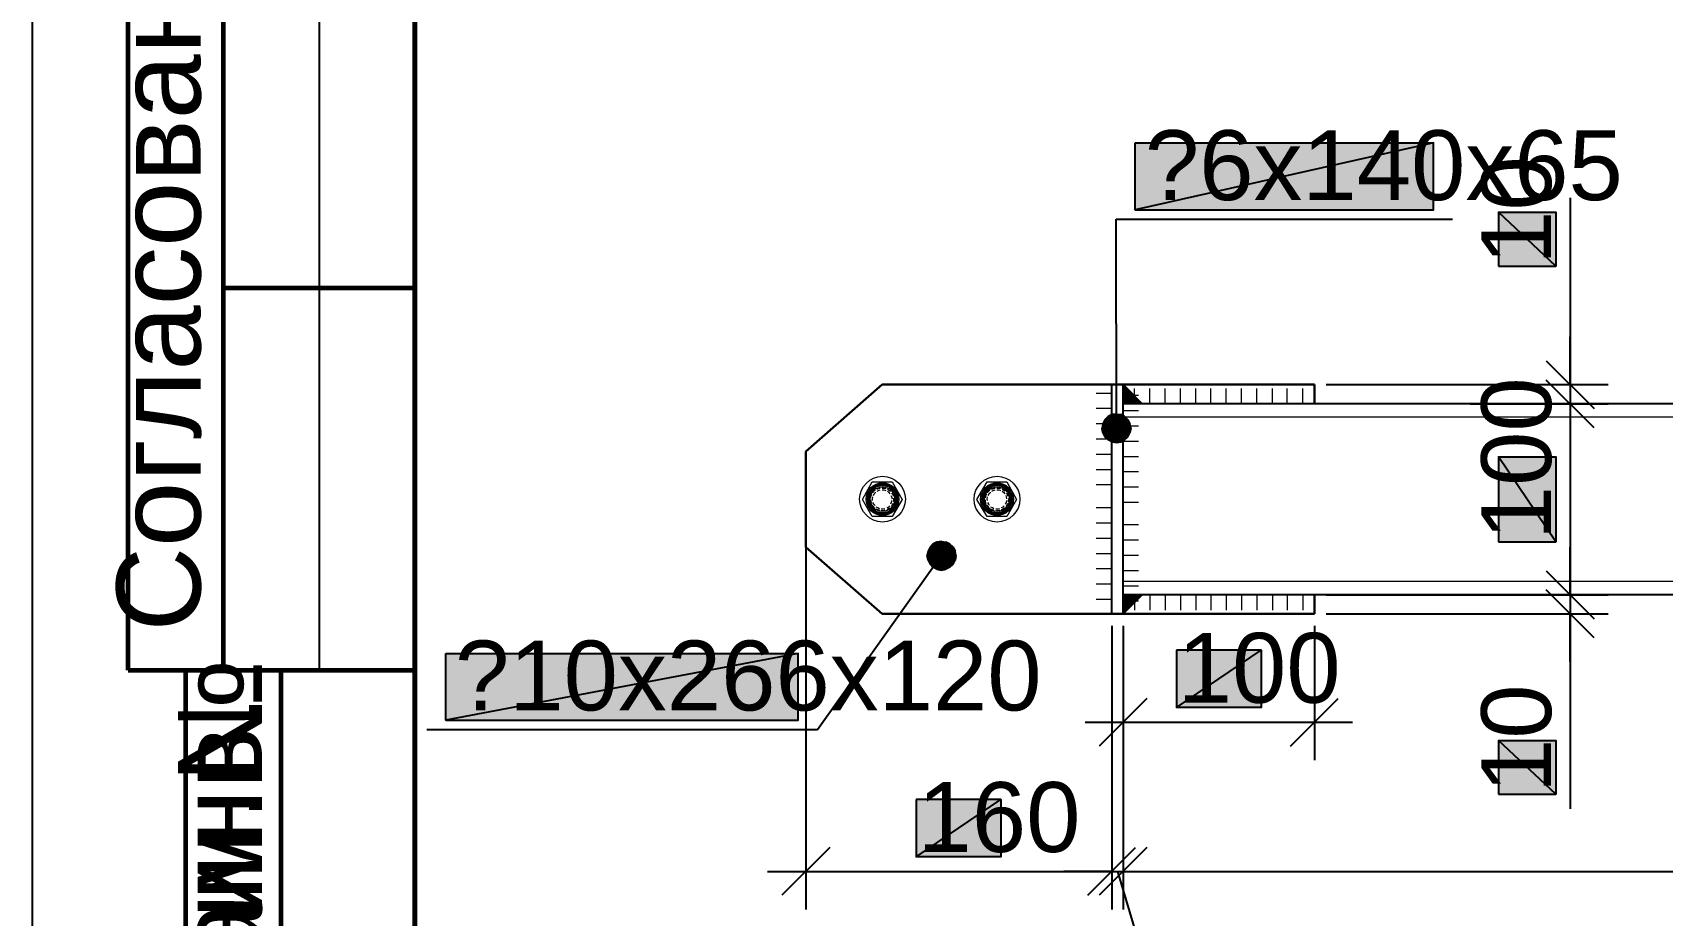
# Model space of a CAD drawing. Extents: x 8 to 21351, y 0 to 420.
# Drawn here: x 17287.2 to 17372.4, y 77.2 to 123.4 of the extents above; entities that cross this region are included whole.
import ezdxf

# ---------------------------------------------------------------- set-up
doc = ezdxf.new("R2010")
doc.units = 0
doc.styles.add('TEYPDFCAD_TEXT', font='arial.ttf')

msp = doc.modelspace()

# ---------------------------------------------------------------- hatches: boundary and pattern name
at = {"true_color": 0xffffff}
h = msp.add_hatch(color=0, dxfattribs=at)
h.paths.add_polyline_path([(17344.861, 117.665), (17360.461, 117.665), (17344.861, 114.152)])
h.paths.add_polyline_path([(17360.461, 117.665), (17344.861, 114.152), (17360.461, 114.152)])
h = msp.add_hatch(color=0, dxfattribs=at)
h.paths.add_polyline_path([(17363.869, 111.21), (17366.875, 111.21), (17363.869, 114.025)])
h.paths.add_polyline_path([(17366.875, 111.21), (17363.869, 114.025), (17366.875, 114.025)])
for points in [[(17344.226, 103.992), (17344.226, 105.008), (17345.221, 103.992)], [(17344.226, 94.001), (17344.226, 93.006), (17345.221, 94.001)]]:
    msp.add_hatch(color=7).paths.add_polyline_path(points)
h = msp.add_hatch(color=7)
h.paths.add_polyline_path([(17343.655, 103.442), (17343.443, 103.336), (17343.888, 102.722)])
h.paths.add_polyline_path([(17343.443, 103.336), (17343.888, 102.722), (17343.274, 103.166)])
h.paths.add_polyline_path([(17343.888, 102.722), (17343.274, 103.166), (17343.168, 102.955)])
h = msp.add_hatch(color=7)
h.paths.add_polyline_path([(17344.311, 103.336), (17344.121, 103.442), (17343.888, 102.722)])
h.paths.add_polyline_path([(17344.121, 103.442), (17343.888, 102.722), (17343.888, 103.463)])
h.paths.add_polyline_path([(17343.888, 102.722), (17343.888, 103.463), (17343.655, 103.442)])
h = msp.add_hatch(color=7)
h.paths.add_polyline_path([(17344.629, 102.722), (17344.586, 102.955), (17343.888, 102.722)])
h.paths.add_polyline_path([(17344.586, 102.955), (17343.888, 102.722), (17344.48, 103.166)])
h.paths.add_polyline_path([(17343.888, 102.722), (17344.48, 103.166), (17344.311, 103.336)])
h = msp.add_hatch(color=7)
h.paths.add_polyline_path([(17343.168, 102.955), (17343.126, 102.722), (17343.888, 102.722)])
h.paths.add_polyline_path([(17343.126, 102.722), (17343.888, 102.722), (17343.168, 102.489)])
h.paths.add_polyline_path([(17343.888, 102.722), (17343.168, 102.489), (17343.274, 102.277)])
h = msp.add_hatch(color=7)
h.paths.add_polyline_path([(17343.274, 102.277), (17343.443, 102.108), (17343.888, 102.722)])
h.paths.add_polyline_path([(17343.443, 102.108), (17343.888, 102.722), (17343.655, 102.002)])
h.paths.add_polyline_path([(17343.888, 102.722), (17343.655, 102.002), (17343.888, 101.981)])
h = msp.add_hatch(color=7)
h.paths.add_polyline_path([(17343.888, 101.981), (17344.121, 102.002), (17343.888, 102.722)])
h.paths.add_polyline_path([(17344.121, 102.002), (17343.888, 102.722), (17344.311, 102.108)])
h.paths.add_polyline_path([(17343.888, 102.722), (17344.311, 102.108), (17344.48, 102.277)])
h = msp.add_hatch(color=7)
h.paths.add_polyline_path([(17344.48, 102.277), (17344.586, 102.489), (17343.888, 102.722)])
h.paths.add_polyline_path([(17344.586, 102.489), (17343.888, 102.722), (17344.629, 102.722)])
h = msp.add_hatch(color=0, dxfattribs=at)
h.paths.add_polyline_path([(17363.869, 96.774), (17366.875, 96.774), (17363.869, 101.219)])
h.paths.add_polyline_path([(17366.875, 96.774), (17363.869, 101.219), (17366.875, 101.219)])
h = msp.add_hatch(color=7)
h.paths.add_polyline_path([(17334.49, 96.753), (17334.278, 96.647), (17334.723, 96.054)])
h.paths.add_polyline_path([(17334.278, 96.647), (17334.723, 96.054), (17334.13, 96.499)])
h.paths.add_polyline_path([(17334.723, 96.054), (17334.13, 96.499), (17334.024, 96.287)])
h = msp.add_hatch(color=7)
h.paths.add_polyline_path([(17335.167, 96.647), (17334.955, 96.753), (17334.723, 96.054)])
h.paths.add_polyline_path([(17334.955, 96.753), (17334.723, 96.054), (17334.723, 96.795)])
h.paths.add_polyline_path([(17334.723, 96.054), (17334.723, 96.795), (17334.49, 96.753)])
h = msp.add_hatch(color=7)
h.paths.add_polyline_path([(17335.485, 96.054), (17335.442, 96.287), (17334.723, 96.054)])
h.paths.add_polyline_path([(17335.442, 96.287), (17334.723, 96.054), (17335.336, 96.499)])
h.paths.add_polyline_path([(17334.723, 96.054), (17335.336, 96.499), (17335.167, 96.647)])
h = msp.add_hatch(color=7)
h.paths.add_polyline_path([(17334.024, 96.287), (17333.982, 96.054), (17334.723, 96.054)])
h.paths.add_polyline_path([(17333.982, 96.054), (17334.723, 96.054), (17334.024, 95.821)])
h.paths.add_polyline_path([(17334.723, 96.054), (17334.024, 95.821), (17334.13, 95.61)])
h = msp.add_hatch(color=7)
h.paths.add_polyline_path([(17334.13, 95.61), (17334.278, 95.44), (17334.723, 96.054)])
h.paths.add_polyline_path([(17334.278, 95.44), (17334.723, 96.054), (17334.49, 95.335)])
h.paths.add_polyline_path([(17334.723, 96.054), (17334.49, 95.335), (17334.723, 95.292)])
h = msp.add_hatch(color=7)
h.paths.add_polyline_path([(17334.723, 95.292), (17334.955, 95.335), (17334.723, 96.054)])
h.paths.add_polyline_path([(17334.955, 95.335), (17334.723, 96.054), (17335.167, 95.44)])
h.paths.add_polyline_path([(17334.723, 96.054), (17335.167, 95.44), (17335.336, 95.61)])
h = msp.add_hatch(color=7)
h.paths.add_polyline_path([(17335.336, 95.61), (17335.442, 95.821), (17334.723, 96.054)])
h.paths.add_polyline_path([(17335.442, 95.821), (17334.723, 96.054), (17335.485, 96.054)])
h = msp.add_hatch(color=0, dxfattribs=at)
h.paths.add_polyline_path([(17308.793, 90.932), (17327.23, 90.932), (17308.793, 87.439)])
h.paths.add_polyline_path([(17327.23, 90.932), (17308.793, 87.439), (17327.23, 87.439)])
h = msp.add_hatch(color=0, dxfattribs=at)
h.paths.add_polyline_path([(17347.02, 91.101), (17347.02, 88.096), (17351.444, 91.101)])
h.paths.add_polyline_path([(17347.02, 88.096), (17351.444, 91.101), (17351.444, 88.096)])
h = msp.add_hatch(color=0, dxfattribs=at)
h.paths.add_polyline_path([(17363.869, 83.566), (17366.875, 83.566), (17363.869, 86.381)])
h.paths.add_polyline_path([(17366.875, 83.566), (17363.869, 86.381), (17366.875, 86.381)])
h = msp.add_hatch(color=0, dxfattribs=at)
h.paths.add_polyline_path([(17333.41, 83.291), (17333.41, 80.285), (17337.834, 83.291)])
h.paths.add_polyline_path([(17333.41, 80.285), (17337.834, 83.291), (17337.834, 80.285)])

# ---------------------------------------------------------------- linework, layer by layer
at = {"lineweight": 25}
for p, q in [((17287.182, 0.085), (17287.182, 296.968)), ((17302.189, 90.064), (17302.189, 155.067)), ((17367.616, 114.787), (17367.616, 105.008)), ((17367.616, 105.008), (17367.616, 107.505)), ((17354.852, 105.008), (17369.605, 105.008)), ((17391.64, 103.992), (17344.226, 103.992)), ((17362.387, 103.992), (17369.605, 103.992)), ((17367.616, 103.992), (17367.616, 101.494)), ((17391.64, 94.001), (17344.226, 94.001))]:
    msp.add_line(p, q, dxfattribs=at)
at = {"lineweight": 60}
for p, q in [((17292.178, 90.064), (17292.178, 155.067)), ((17297.173, 90.064), (17297.173, 155.067)), ((17307.185, 5.08), (17307.185, 155.067)), ((17297.173, 110.067), (17307.185, 110.067)), ((17292.178, 90.064), (17307.185, 90.064)), ((17295.183, 90.064), (17295.183, 5.08)), ((17300.179, 5.08), (17300.179, 90.064))]:
    msp.add_line(p, q, dxfattribs=at)
at = {"color": 7, "lineweight": 25}
for p, q in [((17343.888, 102.722), (17343.867, 113.665)), ((17343.867, 113.665), (17361.456, 113.665)), ((17366.367, 106.257), (17368.864, 103.759)), ((17367.616, 106.003), (17367.616, 91.99)), ((17343.634, 93.006), (17343.634, 105.008)), ((17344.226, 93.006), (17344.226, 105.008)), ((17368.864, 102.743), (17366.367, 105.241)), ((17368.864, 102.743), (17366.367, 105.241)), ((17367.616, 105.008), (17367.616, 103.992)), ((17362.387, 103.992), (17369.605, 103.992)), ((17327.632, 96.88), (17327.632, 77.533)), ((17367.616, 94.001), (17367.616, 96.499)), ((17334.723, 96.054), (17328.246, 86.931)), ((17366.367, 95.25), (17368.864, 92.752)), ((17366.367, 95.25), (17368.864, 92.752)), ((17354.852, 94.001), (17369.605, 94.001)), ((17354.852, 94.001), (17369.605, 94.001)), ((17368.864, 91.757), (17366.367, 94.255)), ((17367.616, 94.001), (17367.616, 93.006)), ((17354.852, 93.006), (17369.605, 93.006)), ((17367.616, 90.509), (17367.616, 93.006)), ((17367.616, 93.006), (17367.616, 82.804)), ((17343.634, 92.371), (17343.634, 77.533)), ((17343.634, 92.371), (17343.634, 77.533)), ((17344.226, 92.371), (17344.226, 77.533)), ((17344.226, 92.371), (17344.226, 85.344)), ((17344.226, 92.371), (17344.226, 77.533)), ((17354.238, 92.371), (17354.238, 85.344)), ((17345.475, 88.582), (17342.978, 86.085)), ((17352.989, 86.085), (17355.487, 88.582)), ((17342.237, 87.334), (17356.228, 87.334)), ((17328.246, 86.931), (17307.799, 86.931)), ((17328.881, 80.772), (17326.383, 78.274)), ((17342.385, 78.274), (17344.883, 80.772)), ((17342.385, 78.274), (17344.883, 80.772)), ((17345.475, 80.772), (17342.978, 78.274)), ((17345.475, 80.772), (17342.978, 78.274)), ((17325.621, 79.523), (17345.623, 79.523)), ((17343.634, 79.523), (17341.136, 79.523)), ((17342.237, 79.523), (17444.493, 79.523)), ((17343.634, 79.523), (17344.226, 79.523)), ((17343.93, 79.523), (17346.11, 72.284)), ((17344.226, 79.523), (17346.724, 79.523))]:
    msp.add_line(p, q, dxfattribs=at)
at = {"color": 0, "lineweight": 0, "true_color": 0xffffff}
for p, q in [((17344.861, 114.152), (17360.461, 114.152)), ((17308.793, 87.439), (17327.23, 87.439))]:
    msp.add_line(p, q, dxfattribs=at)
at = {"color": 7, "lineweight": 30}
for p, q in [((17331.632, 105.008), (17327.632, 101.494)), ((17354.238, 105.008), (17331.632, 105.008)), ((17354.238, 103.992), (17354.238, 105.008)), ((17327.632, 101.494), (17327.632, 96.499)), ((17327.632, 96.499), (17331.632, 93.006)), ((17354.238, 93.006), (17354.238, 94.001)), ((17331.632, 93.006), (17354.238, 93.006))]:
    msp.add_line(p, q, dxfattribs=at)
at = {"color": 7, "lineweight": 5}
for p, q in [((17343.634, 99.293), (17343.634, 105.008)), ((17344.226, 98.298), (17344.226, 105.008)), ((17343.634, 104.542), (17342.829, 104.542)), ((17344.226, 104.457), (17345.031, 104.457)), ((17344.819, 103.992), (17344.819, 104.796)), ((17345.623, 103.992), (17345.623, 104.796)), ((17346.428, 103.992), (17346.428, 104.796)), ((17347.232, 103.992), (17347.232, 104.796)), ((17348.036, 103.992), (17348.036, 104.796)), ((17348.82, 103.992), (17348.82, 104.796)), ((17349.624, 103.992), (17349.624, 104.796)), ((17350.428, 103.992), (17350.428, 104.796)), ((17351.233, 103.992), (17351.233, 104.796)), ((17352.037, 103.992), (17352.037, 104.796)), ((17352.82, 103.992), (17352.82, 104.796)), ((17353.624, 103.992), (17353.624, 104.796)), ((17343.634, 103.759), (17342.829, 103.759)), ((17354.238, 103.992), (17344.226, 103.992)), ((17344.226, 103.653), (17345.031, 103.653)), ((17343.634, 102.955), (17342.829, 102.955)), ((17344.226, 102.849), (17345.031, 102.849)), ((17343.634, 102.15), (17342.829, 102.15)), ((17344.226, 102.044), (17345.031, 102.044)), ((17343.634, 101.346), (17342.829, 101.346)), ((17344.226, 101.24), (17345.031, 101.24)), ((17343.634, 100.542), (17342.829, 100.542)), ((17343.634, 99.758), (17342.829, 99.758)), ((17344.226, 100.457), (17345.031, 100.457)), ((17343.634, 93.006), (17343.634, 99.293)), ((17344.226, 99.653), (17345.031, 99.653)), ((17343.634, 98.552), (17342.829, 98.552)), ((17344.226, 98.848), (17345.031, 98.848)), ((17344.226, 93.049), (17344.226, 98.298)), ((17343.634, 97.748), (17342.829, 97.748)), ((17344.226, 97.684), (17345.031, 97.684)), ((17343.634, 96.943), (17342.829, 96.943)), ((17344.226, 96.88), (17345.031, 96.88)), ((17343.634, 96.139), (17342.829, 96.139)), ((17344.226, 96.075), (17345.031, 96.075)), ((17343.634, 95.356), (17342.829, 95.356)), ((17344.226, 95.271), (17345.031, 95.271)), ((17343.634, 94.551), (17342.829, 94.551)), ((17344.226, 94.467), (17345.031, 94.467)), ((17354.238, 94.001), (17344.226, 94.001)), ((17344.819, 94.001), (17344.819, 93.197)), ((17345.623, 94.001), (17345.623, 93.197)), ((17346.428, 94.001), (17346.428, 93.197)), ((17347.232, 94.001), (17347.232, 93.197)), ((17348.036, 94.001), (17348.036, 93.197)), ((17348.82, 94.001), (17348.82, 93.197)), ((17349.624, 94.001), (17349.624, 93.197)), ((17350.428, 94.001), (17350.428, 93.197)), ((17351.233, 94.001), (17351.233, 93.197)), ((17352.037, 94.001), (17352.037, 93.197)), ((17352.82, 94.001), (17352.82, 93.197)), ((17353.624, 94.001), (17353.624, 93.197)), ((17343.634, 93.747), (17342.829, 93.747)), ((17344.226, 93.684), (17345.031, 93.684))]:
    msp.add_line(p, q, dxfattribs=at)
at = {"lineweight": 5}
for p, q in [((17344.226, 98.298), (17344.226, 105.008)), ((17344.226, 104.457), (17345.031, 104.457)), ((17344.226, 103.653), (17345.031, 103.653)), ((17344.226, 102.849), (17345.031, 102.849)), ((17344.226, 102.044), (17345.031, 102.044)), ((17344.226, 101.24), (17345.031, 101.24)), ((17344.226, 100.457), (17345.031, 100.457)), ((17344.226, 99.653), (17345.031, 99.653)), ((17344.226, 98.848), (17345.031, 98.848)), ((17344.226, 93.049), (17344.226, 98.298)), ((17344.226, 97.684), (17345.031, 97.684)), ((17344.226, 96.88), (17345.031, 96.88)), ((17344.226, 96.075), (17345.031, 96.075)), ((17344.226, 95.271), (17345.031, 95.271)), ((17344.226, 94.467), (17345.031, 94.467)), ((17344.226, 93.684), (17345.031, 93.684))]:
    msp.add_line(p, q, dxfattribs=at)
at = {"lineweight": 20}
for p, q in [((17391.64, 103.293), (17344.226, 103.293)), ((17391.64, 94.7), (17344.226, 94.7))]:
    msp.add_line(p, q, dxfattribs=at)
at = {"lineweight": 9}
for p, q in [((17331.04, 99.145), (17331.082, 99.25)), ((17331.04, 99.081), (17331.04, 99.145)), ((17331.04, 98.912), (17331.04, 98.975)), ((17331.061, 98.806), (17331.04, 98.912)), ((17331.124, 99.018), (17331.145, 99.123)), ((17331.124, 98.933), (17331.124, 99.018)), ((17331.145, 99.356), (17331.209, 99.441)), ((17331.145, 99.335), (17331.145, 99.356)), ((17331.167, 99.208), (17331.209, 99.293)), ((17331.209, 99.441), (17331.272, 99.483)), ((17331.209, 99.293), (17331.272, 99.356)), ((17331.272, 99.356), (17331.272, 99.377)), ((17331.357, 99.526), (17331.399, 99.547)), ((17331.357, 99.42), (17331.442, 99.462)), ((17331.399, 99.547), (17331.505, 99.589)), ((17331.442, 99.462), (17331.526, 99.504)), ((17331.505, 99.589), (17331.526, 99.589)), ((17331.632, 99.589), (17331.738, 99.589)), ((17331.632, 99.504), (17331.717, 99.504)), ((17331.717, 99.504), (17331.823, 99.462)), ((17331.738, 99.589), (17331.823, 99.568)), ((17331.907, 99.526), (17331.95, 99.504)), ((17331.907, 99.42), (17331.971, 99.356)), ((17331.95, 99.504), (17332.034, 99.441)), ((17331.971, 99.356), (17332.034, 99.293)), ((17332.034, 99.441), (17332.056, 99.42)), ((17332.077, 99.208), (17332.119, 99.123)), ((17332.119, 98.933), (17332.098, 98.827)), ((17332.119, 99.335), (17332.183, 99.25)), ((17332.119, 99.123), (17332.14, 99.018)), ((17332.183, 99.25), (17332.204, 99.166)), ((17332.225, 98.912), (17332.204, 98.869)), ((17332.225, 99.06), (17332.225, 99.018)), ((17332.225, 99.018), (17332.225, 98.912)), ((17337.03, 99.081), (17337.051, 99.145)), ((17337.03, 98.912), (17337.03, 98.975)), ((17337.051, 98.806), (17337.03, 98.912)), ((17337.051, 99.145), (17337.072, 99.25)), ((17337.072, 99.25), (17337.093, 99.25)), ((17337.114, 99.018), (17337.136, 99.123)), ((17337.136, 98.933), (17337.114, 99.018)), ((17337.136, 99.356), (17337.22, 99.441)), ((17337.136, 99.335), (17337.136, 99.356)), ((17337.178, 99.208), (17337.22, 99.293)), ((17337.22, 99.441), (17337.263, 99.483)), ((17337.22, 99.293), (17337.284, 99.356)), ((17337.284, 99.356), (17337.284, 99.377)), ((17337.347, 99.526), (17337.411, 99.547)), ((17337.368, 99.42), (17337.432, 99.462)), ((17337.411, 99.547), (17337.517, 99.589)), ((17337.432, 99.462), (17337.538, 99.504)), ((17337.517, 99.589), (17337.538, 99.589)), ((17337.622, 99.589), (17337.749, 99.589)), ((17337.622, 99.504), (17337.728, 99.504)), ((17337.728, 99.504), (17337.813, 99.462)), ((17337.749, 99.589), (17337.813, 99.568)), ((17337.898, 99.526), (17337.961, 99.504)), ((17337.898, 99.42), (17337.982, 99.356)), ((17337.961, 99.504), (17338.046, 99.441)), ((17337.982, 99.356), (17338.046, 99.293)), ((17338.046, 99.441), (17338.067, 99.42)), ((17338.088, 99.208), (17338.109, 99.123)), ((17338.109, 99.123), (17338.13, 99.018)), ((17338.13, 98.933), (17338.109, 98.827)), ((17338.13, 99.335), (17338.173, 99.25)), ((17338.173, 99.25), (17338.194, 99.166)), ((17338.215, 99.06), (17338.236, 99.018)), ((17338.236, 99.018), (17338.215, 98.912)), ((17338.215, 98.912), (17338.215, 98.869)), ((17331.061, 98.785), (17331.061, 98.806)), ((17331.167, 98.615), (17331.103, 98.7)), ((17331.188, 98.742), (17331.145, 98.827)), ((17331.23, 98.552), (17331.167, 98.615)), ((17331.251, 98.679), (17331.188, 98.742)), ((17331.399, 98.552), (17331.315, 98.594)), ((17331.357, 98.467), (17331.315, 98.488)), ((17331.463, 98.425), (17331.357, 98.467)), ((17331.484, 98.51), (17331.399, 98.552)), ((17331.484, 98.425), (17331.463, 98.425)), ((17331.675, 98.488), (17331.569, 98.488)), ((17331.675, 98.404), (17331.569, 98.404)), ((17331.759, 98.51), (17331.675, 98.488)), ((17331.759, 98.425), (17331.675, 98.404)), ((17331.95, 98.594), (17331.865, 98.552)), ((17331.907, 98.467), (17331.865, 98.446)), ((17331.992, 98.531), (17331.907, 98.467)), ((17332.013, 98.658), (17331.95, 98.594)), ((17332.013, 98.552), (17331.992, 98.531)), ((17332.098, 98.827), (17332.056, 98.742)), ((17332.14, 98.7), (17332.098, 98.615)), ((17332.183, 98.785), (17332.14, 98.7)), ((17337.072, 98.785), (17337.051, 98.806)), ((17337.178, 98.615), (17337.114, 98.7)), ((17337.199, 98.742), (17337.157, 98.827)), ((17337.22, 98.552), (17337.178, 98.615)), ((17337.241, 98.679), (17337.199, 98.742)), ((17337.39, 98.552), (17337.305, 98.594)), ((17337.347, 98.467), (17337.305, 98.488)), ((17337.453, 98.425), (17337.347, 98.467)), ((17337.474, 98.51), (17337.39, 98.552)), ((17337.474, 98.425), (17337.453, 98.425)), ((17337.686, 98.488), (17337.58, 98.488)), ((17337.686, 98.404), (17337.58, 98.404)), ((17337.771, 98.51), (17337.686, 98.488)), ((17337.771, 98.425), (17337.686, 98.404)), ((17337.94, 98.594), (17337.855, 98.552)), ((17337.898, 98.467), (17337.855, 98.446)), ((17338.003, 98.531), (17337.898, 98.467)), ((17338.003, 98.658), (17337.94, 98.594)), ((17338.025, 98.552), (17338.003, 98.531)), ((17338.109, 98.827), (17338.067, 98.742)), ((17338.152, 98.7), (17338.088, 98.615)), ((17338.194, 98.785), (17338.152, 98.7))]:
    msp.add_line(p, q, dxfattribs=at)
at = {"color": 7, "lineweight": 9}
for p, q in [((17331.04, 99.145), (17331.082, 99.25)), ((17331.04, 99.145), (17331.082, 99.25)), ((17331.04, 99.081), (17331.04, 99.145)), ((17331.04, 99.081), (17331.04, 99.145)), ((17331.04, 98.912), (17331.04, 98.975)), ((17331.04, 98.912), (17331.04, 98.975)), ((17331.061, 98.806), (17331.04, 98.912)), ((17331.061, 98.806), (17331.04, 98.912)), ((17331.124, 99.018), (17331.145, 99.123)), ((17331.124, 99.018), (17331.145, 99.123)), ((17331.124, 98.933), (17331.124, 99.018)), ((17331.124, 98.933), (17331.124, 99.018)), ((17331.145, 99.356), (17331.209, 99.441)), ((17331.145, 99.356), (17331.209, 99.441)), ((17331.145, 99.335), (17331.145, 99.356)), ((17331.145, 99.335), (17331.145, 99.356)), ((17331.167, 99.208), (17331.209, 99.293)), ((17331.167, 99.208), (17331.209, 99.293)), ((17331.209, 99.441), (17331.272, 99.483)), ((17331.209, 99.441), (17331.272, 99.483)), ((17331.209, 99.293), (17331.272, 99.356)), ((17331.209, 99.293), (17331.272, 99.356)), ((17331.272, 99.356), (17331.272, 99.377)), ((17331.272, 99.356), (17331.272, 99.377)), ((17331.357, 99.526), (17331.399, 99.547)), ((17331.357, 99.526), (17331.399, 99.547)), ((17331.357, 99.42), (17331.442, 99.462)), ((17331.357, 99.42), (17331.442, 99.462)), ((17331.399, 99.547), (17331.505, 99.589)), ((17331.399, 99.547), (17331.505, 99.589)), ((17331.442, 99.462), (17331.526, 99.504)), ((17331.442, 99.462), (17331.526, 99.504)), ((17331.505, 99.589), (17331.526, 99.589)), ((17331.505, 99.589), (17331.526, 99.589)), ((17331.632, 99.589), (17331.738, 99.589)), ((17331.632, 99.589), (17331.738, 99.589)), ((17331.632, 99.504), (17331.717, 99.504)), ((17331.632, 99.504), (17331.717, 99.504)), ((17331.717, 99.504), (17331.823, 99.462)), ((17331.717, 99.504), (17331.823, 99.462)), ((17331.738, 99.589), (17331.823, 99.568)), ((17331.738, 99.589), (17331.823, 99.568)), ((17331.907, 99.526), (17331.95, 99.504)), ((17331.907, 99.526), (17331.95, 99.504)), ((17331.907, 99.42), (17331.971, 99.356)), ((17331.907, 99.42), (17331.971, 99.356)), ((17331.95, 99.504), (17332.034, 99.441)), ((17331.95, 99.504), (17332.034, 99.441)), ((17331.971, 99.356), (17332.034, 99.293)), ((17331.971, 99.356), (17332.034, 99.293)), ((17332.034, 99.441), (17332.056, 99.42)), ((17332.034, 99.441), (17332.056, 99.42)), ((17332.077, 99.208), (17332.119, 99.123)), ((17332.077, 99.208), (17332.119, 99.123)), ((17332.119, 98.933), (17332.098, 98.827)), ((17332.119, 98.933), (17332.098, 98.827)), ((17332.119, 99.335), (17332.183, 99.25)), ((17332.119, 99.335), (17332.183, 99.25)), ((17332.119, 99.123), (17332.14, 99.018)), ((17332.119, 99.123), (17332.14, 99.018)), ((17332.183, 99.25), (17332.204, 99.166)), ((17332.183, 99.25), (17332.204, 99.166)), ((17332.225, 98.912), (17332.204, 98.869)), ((17332.225, 98.912), (17332.204, 98.869)), ((17332.225, 99.06), (17332.225, 99.018)), ((17332.225, 99.06), (17332.225, 99.018)), ((17332.225, 99.018), (17332.225, 98.912)), ((17332.225, 99.018), (17332.225, 98.912)), ((17337.03, 99.081), (17337.051, 99.145)), ((17337.03, 99.081), (17337.051, 99.145)), ((17337.03, 98.912), (17337.03, 98.975)), ((17337.03, 98.912), (17337.03, 98.975)), ((17337.051, 98.806), (17337.03, 98.912)), ((17337.051, 98.806), (17337.03, 98.912)), ((17337.051, 99.145), (17337.072, 99.25)), ((17337.051, 99.145), (17337.072, 99.25)), ((17337.072, 99.25), (17337.093, 99.25)), ((17337.072, 99.25), (17337.093, 99.25)), ((17337.114, 99.018), (17337.136, 99.123)), ((17337.114, 99.018), (17337.136, 99.123)), ((17337.136, 98.933), (17337.114, 99.018)), ((17337.136, 98.933), (17337.114, 99.018)), ((17337.136, 99.356), (17337.22, 99.441)), ((17337.136, 99.356), (17337.22, 99.441)), ((17337.136, 99.335), (17337.136, 99.356)), ((17337.136, 99.335), (17337.136, 99.356)), ((17337.178, 99.208), (17337.22, 99.293)), ((17337.178, 99.208), (17337.22, 99.293)), ((17337.22, 99.441), (17337.263, 99.483)), ((17337.22, 99.441), (17337.263, 99.483)), ((17337.22, 99.293), (17337.284, 99.356)), ((17337.22, 99.293), (17337.284, 99.356)), ((17337.284, 99.356), (17337.284, 99.377)), ((17337.284, 99.356), (17337.284, 99.377)), ((17337.347, 99.526), (17337.411, 99.547)), ((17337.347, 99.526), (17337.411, 99.547)), ((17337.368, 99.42), (17337.432, 99.462)), ((17337.368, 99.42), (17337.432, 99.462)), ((17337.411, 99.547), (17337.517, 99.589)), ((17337.411, 99.547), (17337.517, 99.589)), ((17337.432, 99.462), (17337.538, 99.504)), ((17337.432, 99.462), (17337.538, 99.504)), ((17337.517, 99.589), (17337.538, 99.589)), ((17337.517, 99.589), (17337.538, 99.589)), ((17337.622, 99.589), (17337.749, 99.589)), ((17337.622, 99.589), (17337.749, 99.589)), ((17337.622, 99.504), (17337.728, 99.504)), ((17337.622, 99.504), (17337.728, 99.504)), ((17337.728, 99.504), (17337.813, 99.462)), ((17337.728, 99.504), (17337.813, 99.462)), ((17337.749, 99.589), (17337.813, 99.568)), ((17337.749, 99.589), (17337.813, 99.568)), ((17337.898, 99.526), (17337.961, 99.504)), ((17337.898, 99.526), (17337.961, 99.504)), ((17337.898, 99.42), (17337.982, 99.356)), ((17337.898, 99.42), (17337.982, 99.356)), ((17337.961, 99.504), (17338.046, 99.441)), ((17337.961, 99.504), (17338.046, 99.441)), ((17337.982, 99.356), (17338.046, 99.293)), ((17337.982, 99.356), (17338.046, 99.293)), ((17338.046, 99.441), (17338.067, 99.42)), ((17338.046, 99.441), (17338.067, 99.42)), ((17338.088, 99.208), (17338.109, 99.123)), ((17338.088, 99.208), (17338.109, 99.123)), ((17338.109, 99.123), (17338.13, 99.018)), ((17338.109, 99.123), (17338.13, 99.018)), ((17338.13, 98.933), (17338.109, 98.827)), ((17338.13, 98.933), (17338.109, 98.827)), ((17338.13, 99.335), (17338.173, 99.25)), ((17338.13, 99.335), (17338.173, 99.25)), ((17338.173, 99.25), (17338.194, 99.166)), ((17338.173, 99.25), (17338.194, 99.166)), ((17338.215, 99.06), (17338.236, 99.018)), ((17338.215, 99.06), (17338.236, 99.018)), ((17338.236, 99.018), (17338.215, 98.912)), ((17338.236, 99.018), (17338.215, 98.912)), ((17338.215, 98.912), (17338.215, 98.869)), ((17338.215, 98.912), (17338.215, 98.869)), ((17331.061, 98.785), (17331.061, 98.806)), ((17331.061, 98.785), (17331.061, 98.806)), ((17331.167, 98.615), (17331.103, 98.7)), ((17331.167, 98.615), (17331.103, 98.7)), ((17331.188, 98.742), (17331.145, 98.827)), ((17331.188, 98.742), (17331.145, 98.827)), ((17331.23, 98.552), (17331.167, 98.615)), ((17331.23, 98.552), (17331.167, 98.615)), ((17331.251, 98.679), (17331.188, 98.742)), ((17331.251, 98.679), (17331.188, 98.742)), ((17331.399, 98.552), (17331.315, 98.594)), ((17331.399, 98.552), (17331.315, 98.594)), ((17331.357, 98.467), (17331.315, 98.488)), ((17331.357, 98.467), (17331.315, 98.488)), ((17331.463, 98.425), (17331.357, 98.467)), ((17331.463, 98.425), (17331.357, 98.467)), ((17331.484, 98.51), (17331.399, 98.552)), ((17331.484, 98.51), (17331.399, 98.552)), ((17331.484, 98.425), (17331.463, 98.425)), ((17331.484, 98.425), (17331.463, 98.425)), ((17331.675, 98.488), (17331.569, 98.488)), ((17331.675, 98.488), (17331.569, 98.488)), ((17331.675, 98.404), (17331.569, 98.404)), ((17331.675, 98.404), (17331.569, 98.404)), ((17331.759, 98.51), (17331.675, 98.488)), ((17331.759, 98.51), (17331.675, 98.488)), ((17331.759, 98.425), (17331.675, 98.404)), ((17331.759, 98.425), (17331.675, 98.404)), ((17331.95, 98.594), (17331.865, 98.552)), ((17331.95, 98.594), (17331.865, 98.552)), ((17331.907, 98.467), (17331.865, 98.446)), ((17331.907, 98.467), (17331.865, 98.446)), ((17331.992, 98.531), (17331.907, 98.467)), ((17331.992, 98.531), (17331.907, 98.467)), ((17332.013, 98.658), (17331.95, 98.594)), ((17332.013, 98.658), (17331.95, 98.594)), ((17332.013, 98.552), (17331.992, 98.531)), ((17332.013, 98.552), (17331.992, 98.531)), ((17332.098, 98.827), (17332.056, 98.742)), ((17332.098, 98.827), (17332.056, 98.742)), ((17332.14, 98.7), (17332.098, 98.615)), ((17332.14, 98.7), (17332.098, 98.615)), ((17332.183, 98.785), (17332.14, 98.7)), ((17332.183, 98.785), (17332.14, 98.7)), ((17337.072, 98.785), (17337.051, 98.806)), ((17337.072, 98.785), (17337.051, 98.806)), ((17337.178, 98.615), (17337.114, 98.7)), ((17337.178, 98.615), (17337.114, 98.7)), ((17337.199, 98.742), (17337.157, 98.827)), ((17337.199, 98.742), (17337.157, 98.827)), ((17337.22, 98.552), (17337.178, 98.615)), ((17337.22, 98.552), (17337.178, 98.615)), ((17337.241, 98.679), (17337.199, 98.742)), ((17337.241, 98.679), (17337.199, 98.742)), ((17337.39, 98.552), (17337.305, 98.594)), ((17337.39, 98.552), (17337.305, 98.594)), ((17337.347, 98.467), (17337.305, 98.488)), ((17337.347, 98.467), (17337.305, 98.488)), ((17337.453, 98.425), (17337.347, 98.467)), ((17337.453, 98.425), (17337.347, 98.467)), ((17337.474, 98.51), (17337.39, 98.552)), ((17337.474, 98.51), (17337.39, 98.552)), ((17337.474, 98.425), (17337.453, 98.425)), ((17337.474, 98.425), (17337.453, 98.425)), ((17337.686, 98.488), (17337.58, 98.488)), ((17337.686, 98.488), (17337.58, 98.488)), ((17337.686, 98.404), (17337.58, 98.404)), ((17337.686, 98.404), (17337.58, 98.404)), ((17337.771, 98.51), (17337.686, 98.488)), ((17337.771, 98.51), (17337.686, 98.488)), ((17337.771, 98.425), (17337.686, 98.404)), ((17337.771, 98.425), (17337.686, 98.404)), ((17337.94, 98.594), (17337.855, 98.552)), ((17337.94, 98.594), (17337.855, 98.552)), ((17337.898, 98.467), (17337.855, 98.446)), ((17337.898, 98.467), (17337.855, 98.446)), ((17338.003, 98.531), (17337.898, 98.467)), ((17338.003, 98.531), (17337.898, 98.467)), ((17338.003, 98.658), (17337.94, 98.594)), ((17338.003, 98.658), (17337.94, 98.594)), ((17338.025, 98.552), (17338.003, 98.531)), ((17338.025, 98.552), (17338.003, 98.531)), ((17338.109, 98.827), (17338.067, 98.742)), ((17338.109, 98.827), (17338.067, 98.742)), ((17338.152, 98.7), (17338.088, 98.615)), ((17338.152, 98.7), (17338.088, 98.615)), ((17338.194, 98.785), (17338.152, 98.7)), ((17338.194, 98.785), (17338.152, 98.7))]:
    msp.add_line(p, q, dxfattribs=at)
at = {"lineweight": 60}
msp.add_lwpolyline([(17307.185, 5.08), (17702.176, 5.08), (17702.176, 292.058), (17307.185, 292.058)], close=True, dxfattribs=at)
at = {"color": 0, "true_color": 0xffffff}
for points in [[(17344.861, 117.665), (17360.461, 117.665), (17344.861, 114.152)], [(17360.461, 117.665), (17344.861, 114.152), (17360.461, 114.152)], [(17363.869, 111.21), (17366.875, 111.21), (17363.869, 114.025)], [(17366.875, 111.21), (17363.869, 114.025), (17366.875, 114.025)], [(17363.869, 96.774), (17366.875, 96.774), (17363.869, 101.219)], [(17366.875, 96.774), (17363.869, 101.219), (17366.875, 101.219)], [(17308.793, 90.932), (17327.23, 90.932), (17308.793, 87.439)], [(17327.23, 90.932), (17308.793, 87.439), (17327.23, 87.439)], [(17347.02, 91.101), (17347.02, 88.096), (17351.444, 91.101)], [(17347.02, 88.096), (17351.444, 91.101), (17351.444, 88.096)], [(17363.869, 83.566), (17366.875, 83.566), (17363.869, 86.381)], [(17366.875, 83.566), (17363.869, 86.381), (17366.875, 86.381)], [(17333.41, 83.291), (17333.41, 80.285), (17337.834, 83.291)], [(17333.41, 80.285), (17337.834, 83.291), (17337.834, 80.285)]]:
    msp.add_lwpolyline(points, close=True, dxfattribs=at)
at = {"color": 7}
for points in [[(17344.226, 103.992), (17344.226, 105.008), (17345.221, 103.992)], [(17343.888, 102.722), (17343.274, 103.166), (17343.168, 102.955)], [(17343.443, 103.336), (17343.888, 102.722), (17343.274, 103.166)], [(17343.655, 103.442), (17343.443, 103.336), (17343.888, 102.722)], [(17343.888, 102.722), (17343.888, 103.463), (17343.655, 103.442)], [(17344.121, 103.442), (17343.888, 102.722), (17343.888, 103.463)], [(17344.311, 103.336), (17344.121, 103.442), (17343.888, 102.722)], [(17343.888, 102.722), (17344.48, 103.166), (17344.311, 103.336)], [(17344.586, 102.955), (17343.888, 102.722), (17344.48, 103.166)], [(17343.168, 102.955), (17343.126, 102.722), (17343.888, 102.722)], [(17343.126, 102.722), (17343.888, 102.722), (17343.168, 102.489)], [(17343.888, 102.722), (17343.168, 102.489), (17343.274, 102.277)], [(17343.274, 102.277), (17343.443, 102.108), (17343.888, 102.722)], [(17343.443, 102.108), (17343.888, 102.722), (17343.655, 102.002)], [(17343.888, 102.722), (17343.655, 102.002), (17343.888, 101.981)], [(17344.629, 102.722), (17344.586, 102.955), (17343.888, 102.722)], [(17343.888, 101.981), (17344.121, 102.002), (17343.888, 102.722)], [(17344.121, 102.002), (17343.888, 102.722), (17344.311, 102.108)], [(17343.888, 102.722), (17344.311, 102.108), (17344.48, 102.277)], [(17344.48, 102.277), (17344.586, 102.489), (17343.888, 102.722)], [(17344.586, 102.489), (17343.888, 102.722), (17344.629, 102.722)], [(17334.723, 96.054), (17334.13, 96.499), (17334.024, 96.287)], [(17334.278, 96.647), (17334.723, 96.054), (17334.13, 96.499)], [(17334.49, 96.753), (17334.278, 96.647), (17334.723, 96.054)], [(17334.723, 96.054), (17334.723, 96.795), (17334.49, 96.753)], [(17334.955, 96.753), (17334.723, 96.054), (17334.723, 96.795)], [(17335.167, 96.647), (17334.955, 96.753), (17334.723, 96.054)], [(17334.723, 96.054), (17335.336, 96.499), (17335.167, 96.647)], [(17335.442, 96.287), (17334.723, 96.054), (17335.336, 96.499)], [(17334.024, 96.287), (17333.982, 96.054), (17334.723, 96.054)], [(17333.982, 96.054), (17334.723, 96.054), (17334.024, 95.821)], [(17334.723, 96.054), (17334.024, 95.821), (17334.13, 95.61)], [(17334.13, 95.61), (17334.278, 95.44), (17334.723, 96.054)], [(17334.278, 95.44), (17334.723, 96.054), (17334.49, 95.335)], [(17334.723, 96.054), (17334.49, 95.335), (17334.723, 95.292)], [(17335.485, 96.054), (17335.442, 96.287), (17334.723, 96.054)], [(17334.723, 95.292), (17334.955, 95.335), (17334.723, 96.054)], [(17334.955, 95.335), (17334.723, 96.054), (17335.167, 95.44)], [(17334.723, 96.054), (17335.167, 95.44), (17335.336, 95.61)], [(17335.336, 95.61), (17335.442, 95.821), (17334.723, 96.054)], [(17335.442, 95.821), (17334.723, 96.054), (17335.485, 96.054)], [(17344.226, 94.001), (17344.226, 93.006), (17345.221, 94.001)]]:
    msp.add_lwpolyline(points, close=True, dxfattribs=at)
at = {"lineweight": 0}
for points in [[(17331.103, 98.107), (17330.595, 98.996), (17331.103, 99.907), (17332.14, 99.907), (17332.669, 98.996), (17332.14, 98.107)], [(17337.114, 98.107), (17336.585, 98.996), (17337.114, 99.907), (17338.152, 99.907), (17338.66, 98.996), (17338.152, 98.107)]]:
    msp.add_lwpolyline(points, close=True, dxfattribs=at)
at = {"color": 7, "lineweight": 0}
for points in [[(17331.103, 98.107), (17330.595, 98.996), (17331.103, 99.907), (17332.14, 99.907), (17332.669, 98.996), (17332.14, 98.107)], [(17331.103, 98.107), (17330.595, 98.996), (17331.103, 99.907), (17332.14, 99.907), (17332.669, 98.996), (17332.14, 98.107)], [(17337.114, 98.107), (17336.585, 98.996), (17337.114, 99.907), (17338.152, 99.907), (17338.66, 98.996), (17338.152, 98.107)], [(17337.114, 98.107), (17336.585, 98.996), (17337.114, 99.907), (17338.152, 99.907), (17338.66, 98.996), (17338.152, 98.107)]]:
    msp.add_lwpolyline(points, close=True, dxfattribs=at)
at = {"lineweight": 0}
for centre, radius in [((17331.643, 99.007), 1.196), ((17331.643, 99.007), 0.857), ((17337.633, 99.007), 1.196), ((17337.633, 99.007), 0.857), ((17331.643, 99.007), 0.646), ((17337.633, 99.007), 0.646)]:
    msp.add_circle(centre, radius, dxfattribs=at)
at = {"color": 7, "lineweight": 0}
for centre, radius in [((17331.643, 99.007), 1.196), ((17331.643, 99.007), 1.196), ((17331.643, 99.007), 0.857), ((17331.643, 99.007), 0.857), ((17337.633, 99.007), 1.196), ((17337.633, 99.007), 1.196), ((17337.633, 99.007), 0.857), ((17337.633, 99.007), 0.857), ((17331.643, 99.007), 0.646), ((17331.643, 99.007), 0.646), ((17337.633, 99.007), 0.646), ((17337.633, 99.007), 0.646)]:
    msp.add_circle(centre, radius, dxfattribs=at)
at = {"lineweight": 40}
for centre in [(17331.643, 99.007), (17337.633, 99.007)]:
    msp.add_circle(centre, 0.751, dxfattribs=at)
at = {"color": 7, "lineweight": 40}
for centre in [(17331.643, 99.007), (17331.643, 99.007), (17337.633, 99.007), (17337.633, 99.007)]:
    msp.add_circle(centre, 0.751, dxfattribs=at)

# ---------------------------------------------------------------- texts
at = {"color": 7, "style": 'TEYPDFCAD_TEXT'}
for s, height, p in [('Согласовано', 4.39208, (17295.966, 92.075)), ('10', 3.6583, (17366.621, 111.273)), ('100', 3.6583, (17366.621, 96.859)), ('№', 4.392, (17299.184, 84.1)), ('10', 3.6583, (17366.621, 83.629)), ('инв.', 4.3921, (17299.184, 77.021)), ('Взам.', 4.3921, (17299.184, 67.649))]:
    msp.add_text(s, height=height, rotation=90, dxfattribs=at).set_placement(p)
for s, height, p in [('\ue75b6х140х65', 3.6583, (17345.369, 114.66)), ('\ue75b10х266х120', 3.65831, (17309.28, 87.947)), ('100', 3.6583, (17347.084, 88.35)), ('160', 3.6583, (17333.474, 80.539))]:
    msp.add_text(s, height=height, dxfattribs=at).set_placement(p)

doc.saveas('drawing.dxf')
